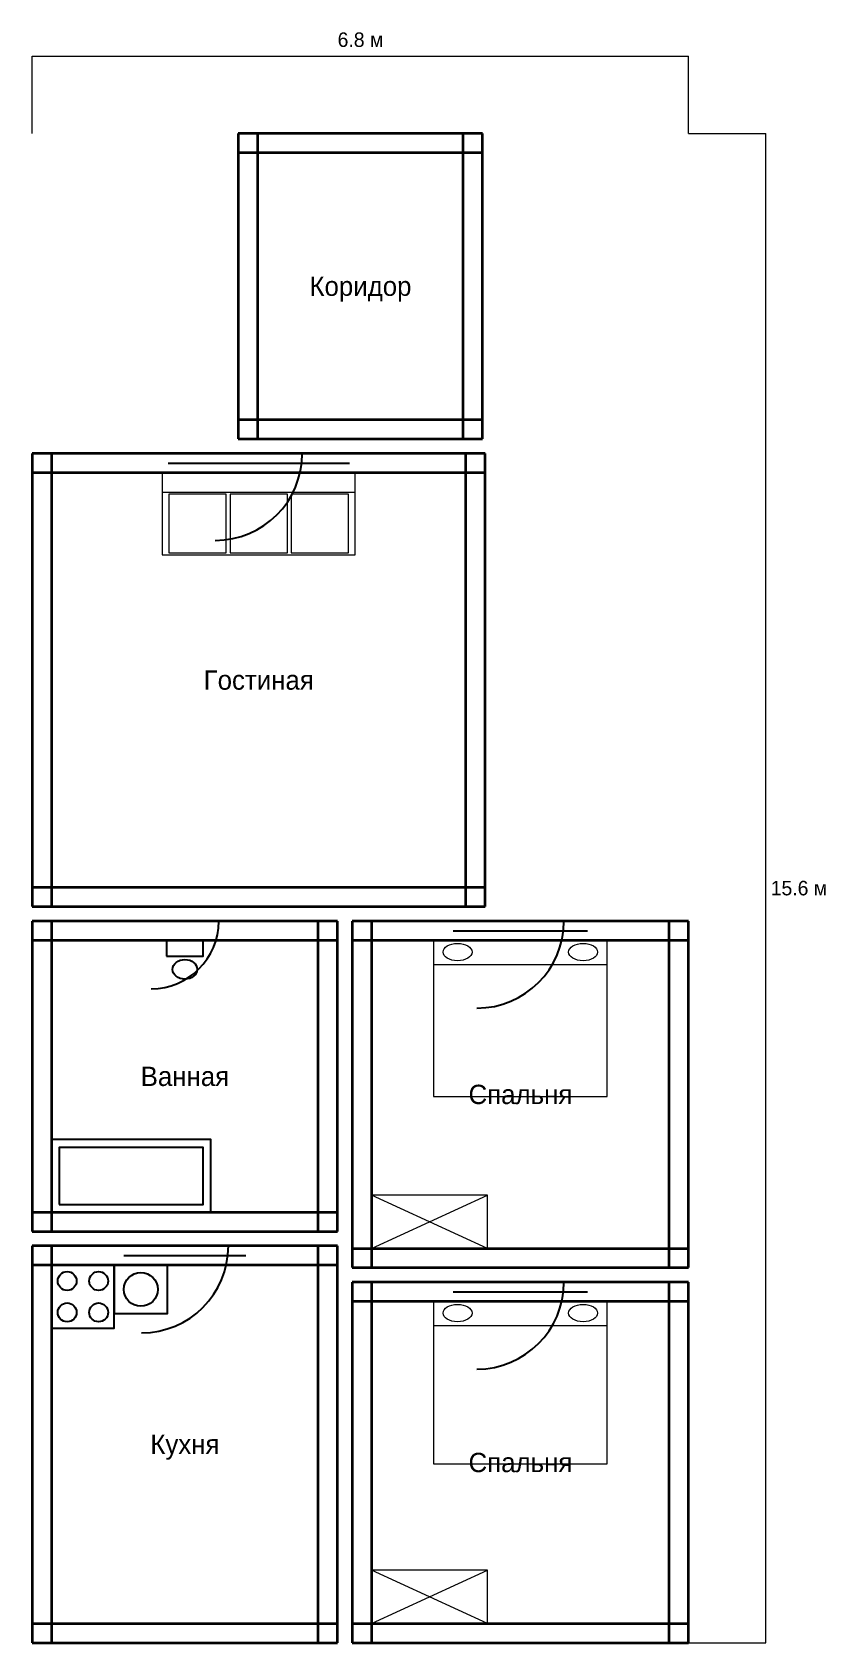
# Model space of a CAD drawing. Header units: metres. Extents: x 0 to 822, y 0 to 1667.
import ezdxf
from ezdxf.enums import TextEntityAlignment as Align

# ---------------------------------------------------------------- set-up
doc = ezdxf.new("R2010")
doc.units = ezdxf.units.M
for name, color, linetype, lineweight in [('Двери', 7, 'Continuous', 25), ('Мебель', 7, 'Continuous', 18), ('Окна', 7, 'Continuous', 25), ('Размеры', 1, 'Continuous', 13), ('Стены', 7, 'Continuous', 35), ('Текст', 7, 'Continuous', 13)]:
    doc.layers.add(name, color=color, linetype=linetype, lineweight=lineweight)

msp = doc.modelspace()

# ---------------------------------------------------------------- linework, layer by layer
at = {"layer": 'Двери'}
for p, q in [((189.5, 1230.8), (279.5, 1230.8)), ((123.1, 746.8), (193.1, 746.8)), ((460.4, 746.8), (550.4, 746.8)), ((113.1, 410.7), (203.1, 410.7)), ((460.4, 373.2), (550.4, 373.2))]:
    msp.add_line(p, q, dxfattribs=at)
for centre, radius in [((189.5, 1230.8), 90), ((123.1, 746.8), 70), ((460.4, 746.8), 90), ((113.1, 410.7), 90), ((460.4, 373.2), 90)]:
    msp.add_arc(centre, radius, 270, 360, dxfattribs=at)
at = {"layer": 'Мебель'}
for p, q in [((134.5, 1190.8), (334.5, 1190.8)), ((415.3, 701.8), (595.3, 701.8)), ((351.2, 408.2), (471.2, 463.2)), ((471.2, 408.2), (351.2, 463.2)), ((415.3, 328.2), (595.3, 328.2)), ((351.2, 20), (471.2, 75)), ((471.2, 20), (351.2, 75))]:
    msp.add_line(p, q, dxfattribs=at)
for points in [[(134.5, 1125.8), (334.5, 1125.8), (334.5, 1210.8), (134.5, 1210.8), (134.5, 1125.8)], [(141.5, 1127.8), (200.8, 1127.8), (200.8, 1188.8), (141.5, 1188.8), (141.5, 1127.8)], [(204.8, 1127.8), (264.2, 1127.8), (264.2, 1188.8), (204.8, 1188.8), (204.8, 1127.8)], [(268.2, 1127.8), (327.5, 1127.8), (327.5, 1188.8), (268.2, 1188.8), (268.2, 1127.8)], [(415.3, 565.4), (595.3, 565.4), (595.3, 726.8), (415.3, 726.8), (415.3, 565.4)], [(351.2, 408.2), (471.2, 408.2), (471.2, 463.2), (351.2, 463.2), (351.2, 408.2)], [(415.3, 185.3), (595.3, 185.3), (595.3, 353.2), (415.3, 353.2), (415.3, 185.3)], [(351.2, 20), (471.2, 20), (471.2, 75), (351.2, 75), (351.2, 20)]]:
    msp.add_lwpolyline(points, dxfattribs=at)
for centre in [(440.3, 714.8), (570.3, 714.8), (440.3, 341.2), (570.3, 341.2)]:
    msp.add_ellipse(centre, major_axis=(15, 0), ratio=0.6, dxfattribs=at)
at = {"layer": 'Окна'}
for p, q in [((140.7, 1230.8), (328.3, 1230.8)), ((140.7, 1220.8), (328.3, 1220.8)), ((140.7, 1210.8), (328.3, 1210.8)), ((435.7, 746.8), (575, 746.8)), ((435.7, 736.8), (575, 736.8)), ((435.7, 726.8), (575, 726.8)), ((94.9, 410.7), (221.3, 410.7)), ((94.9, 400.7), (221.3, 400.7)), ((94.9, 390.7), (221.3, 390.7)), ((435.7, 373.2), (575, 373.2)), ((435.7, 363.2), (575, 363.2)), ((435.7, 353.2), (575, 353.2))]:
    msp.add_line(p, q, dxfattribs=at)
at = {"layer": 'Размеры', "color": 1}
for p, q in [((0, 1642), (679.5, 1642)), ((0, 1562), (0, 1642)), ((679.5, 1562), (679.5, 1642)), ((679.5, 1562), (759.5, 1562)), ((759.5, 0), (759.5, 1562)), ((679.5, 0), (759.5, 0))]:
    msp.add_line(p, q, dxfattribs=at)
at = {"layer": 'Сантехника'}
for points in [[(139.1, 710.7), (177.1, 710.7), (177.1, 726.8), (139.1, 726.8), (139.1, 710.7)], [(20, 445.7), (185, 445.7), (185, 520.7), (20, 520.7), (20, 445.7)], [(28, 453.7), (177, 453.7), (177, 512.7), (28, 512.7), (28, 453.7)], [(20, 325.7), (85, 325.7), (85, 390.7), (20, 390.7), (20, 325.7)], [(85, 340.7), (140, 340.7), (140, 390.7), (85, 390.7), (85, 340.7)]]:
    msp.add_lwpolyline(points, dxfattribs=at)
for centre, radius in [((36.2, 374.4), 9.75), ((68.8, 374.4), 9.75), ((112.5, 365.7), 17.5), ((36.2, 341.9), 9.75), ((68.8, 341.9), 9.75)]:
    msp.add_circle(centre, radius, dxfattribs=at)
msp.add_ellipse((158.1, 696.9), major_axis=(12.7, 0), ratio=0.8, dxfattribs=at)
at = {"layer": 'Стены'}
for p, q in [((466.3, 1562), (213.3, 1562)), ((213.3, 1562), (213.3, 1245.8)), ((233.3, 1562), (233.3, 1245.8)), ((446.3, 1245.8), (446.3, 1562)), ((466.3, 1245.8), (466.3, 1562)), ((466.3, 1542), (213.3, 1542)), ((213.3, 1265.8), (466.3, 1265.8)), ((213.3, 1245.8), (466.3, 1245.8)), ((469, 1230.8), (0, 1230.8)), ((0, 1230.8), (0, 761.8)), ((20, 1230.8), (20, 761.8)), ((449, 761.8), (449, 1230.8)), ((469, 761.8), (469, 1230.8)), ((469, 1210.8), (0, 1210.8)), ((0, 781.8), (469, 781.8)), ((0, 761.8), (469, 761.8)), ((316.2, 746.8), (0, 746.8)), ((0, 746.8), (0, 425.7)), ((20, 746.8), (20, 425.7)), ((296.2, 425.7), (296.2, 746.8)), ((316.2, 425.7), (316.2, 746.8)), ((679.5, 746.8), (331.2, 746.8)), ((331.2, 746.8), (331.2, 388.2)), ((351.2, 746.8), (351.2, 388.2)), ((659.5, 388.2), (659.5, 746.8)), ((679.5, 388.2), (679.5, 746.8)), ((316.2, 726.8), (0, 726.8)), ((679.5, 726.8), (331.2, 726.8)), ((0, 445.7), (316.2, 445.7)), ((0, 425.7), (316.2, 425.7)), ((316.2, 410.7), (0, 410.7)), ((0, 410.7), (0, 0)), ((20, 410.7), (20, 0)), ((296.2, 0), (296.2, 410.7)), ((316.2, 0), (316.2, 410.7)), ((331.2, 408.2), (679.5, 408.2)), ((316.2, 390.7), (0, 390.7)), ((331.2, 388.2), (679.5, 388.2)), ((679.5, 373.2), (331.2, 373.2)), ((331.2, 373.2), (331.2, 0)), ((351.2, 373.2), (351.2, 0)), ((659.5, 0), (659.5, 373.2)), ((679.5, 0), (679.5, 373.2)), ((679.5, 353.2), (331.2, 353.2)), ((0, 20), (316.2, 20)), ((331.2, 20), (679.5, 20)), ((0, 0), (316.2, 0)), ((331.2, 0), (679.5, 0))]:
    msp.add_line(p, q, dxfattribs=at)

# ---------------------------------------------------------------- texts
at = {"layer": 'Размеры', "color": 1}
msp.add_text('6.8 м', height=15, dxfattribs=at).set_placement((339.8, 1647), align=Align.BOTTOM_CENTER)
msp.add_text('15.6 м', height=15, dxfattribs=at).set_placement((764.5, 781), align=Align.MIDDLE_LEFT)
at = {"layer": 'Текст'}
for s, p in [('Коридор', (339.8, 1403.9)), ('Гостиная', (234.5, 996.3)), ('Ванная', (158.1, 586.2)), ('Спальня', (505.4, 567.5)), ('Кухня', (158.1, 205.4)), ('Спальня', (505.4, 186.6))]:
    msp.add_text(s, height=20, dxfattribs=at).set_placement(p, align=Align.MIDDLE_CENTER)

doc.saveas('drawing.dxf')
